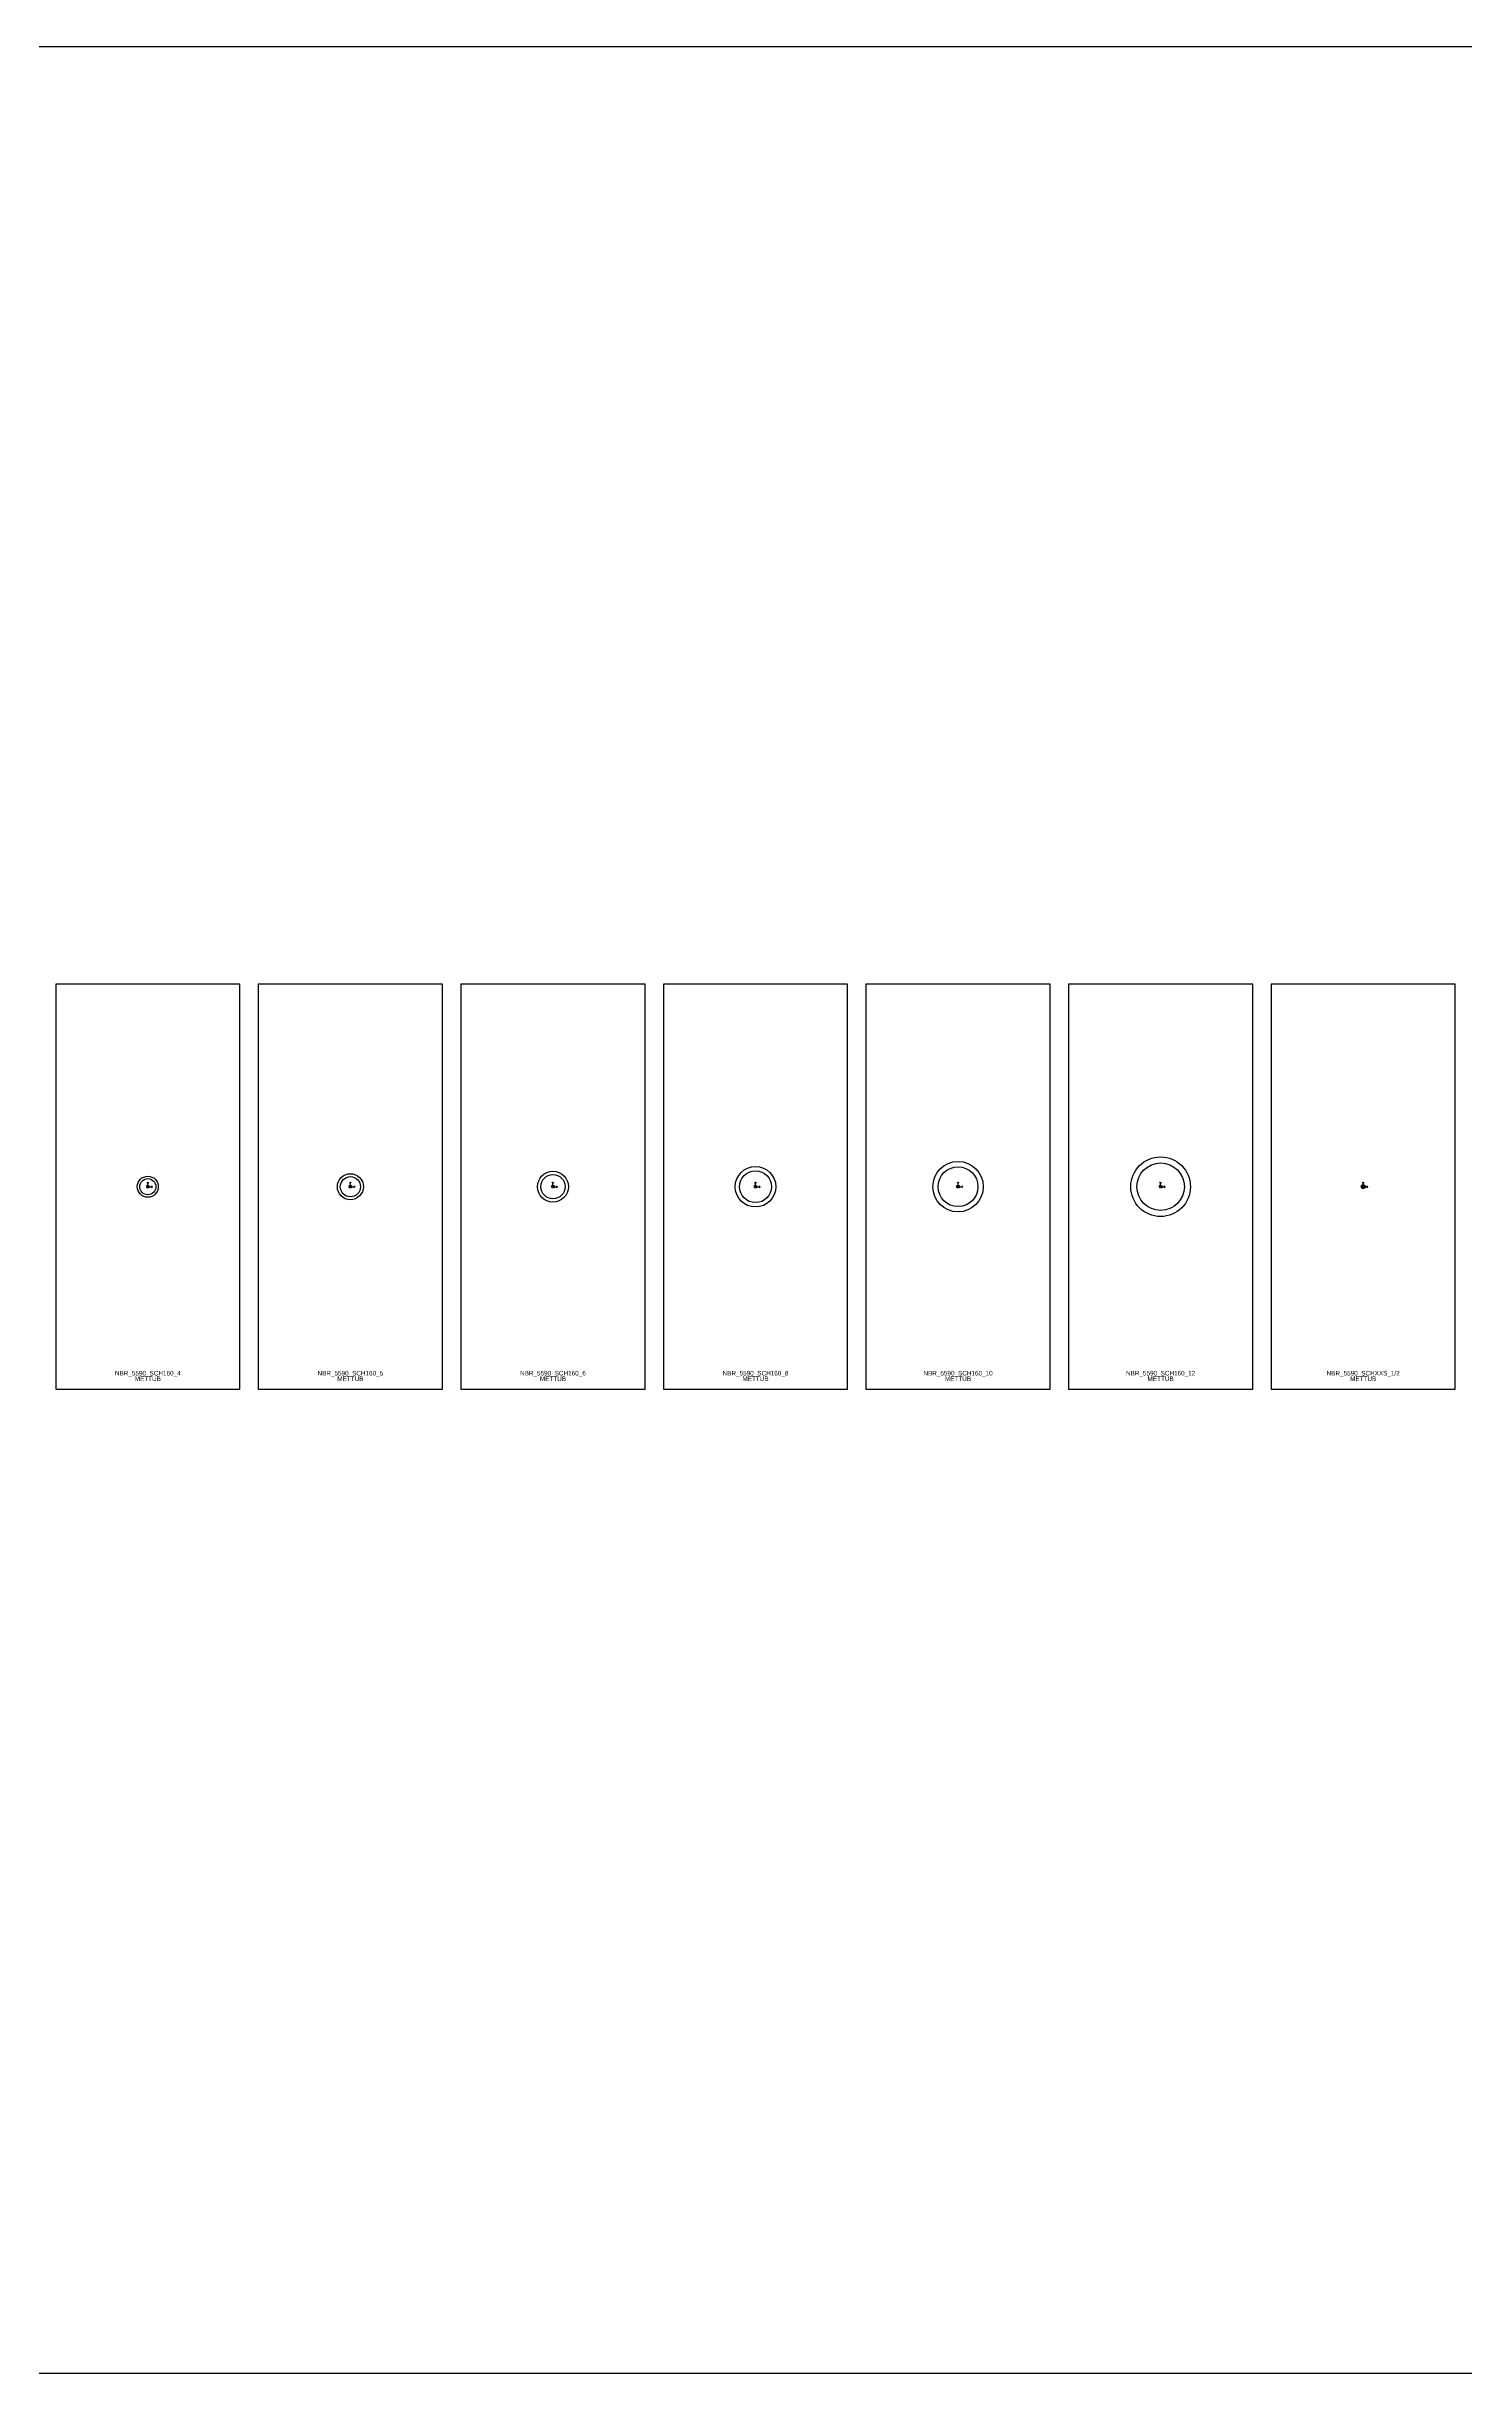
# Model space of a CAD drawing. Header units: millimetres. Extents: x -3707 to 123136, y -6444 to 6191.
# Drawn here: x 99550 to 107250, y -6444 to 6191 of the extents above; entities that cross this region are included whole.
import ezdxf
from ezdxf.enums import TextEntityAlignment as Align

# ---------------------------------------------------------------- set-up
doc = ezdxf.new("R2010")
doc.units = ezdxf.units.MM
for name, color, linetype in [('Hype_CoordinateSys', 6, 'Continuous'), ('Hype_ExactOuterSection', 8, 'Continuous'), ('Hype_Frame', 10, 'Continuous'), ('Hype_InnerSection', 2, 'Continuous'), ('Hype_OuterSection', 72, 'Continuous'), ('Hype_RefAxis', 1, 'Continuous'), ('Hype_SectionName', 41, 'Continuous'), ('Hype_TypeName', 45, 'Continuous')]:
    doc.layers.add(name, color=color, linetype=linetype)

# ---------------------------------------------------------------- blocks, each defined once
blk = doc.blocks.new('HYPE_COORDINATESYS')
at = {"layer": 'Hype_CoordinateSys', "linetype": 'Continuous'}
for p, q in [((-0.2, 0.8), (0, 1)), ((0, 0), (0, 1)), ((0.2, 0.8), (0, 1)), ((0, 0), (1, 0)), ((0.8, 0.2), (1, 0)), ((0.8, -0.2), (1, 0))]:
    blk.add_line(p, q, dxfattribs=at)
blk = doc.blocks.new('HYPE_REFAXIS4')
at = {"layer": 'Hype_ExactOuterSection'}
h = blk.add_hatch(color=4, dxfattribs=at)
edge = h.paths.add_edge_path(flags=0)
edge.add_arc((0, 0), 0.25, 0, 360)
at = {"layer": 'Hype_RefAxis', "color": 4, "linetype": 'Continuous'}
for centre in [(-1, 1), (-1, 0), (0, 1), (0, 0), (1, 1), (1, 0), (-1, -1), (0, -1), (1, -1)]:
    blk.add_circle(centre, 0.25, dxfattribs=at)
at = {"color": 4, "linetype": 'Continuous'}
blk.add_text('Middle Middle', height=0.125, dxfattribs=at).set_placement((2, 0))

msp = doc.modelspace()

# ---------------------------------------------------------------- linework, layer by layer
msp.add_lwpolyline([(-3707, 6191), (123136, 6191), (123136, -6444), (-3707, -6444)], close=True)
at = {"layer": 'Hype_ExactOuterSection'}
for centre, radius in [((104500, 0), 137), ((105600, 0), 162), ((100100, 0), 57.1), ((101200, 0), 70.7), ((102300, 0), 84.1), ((103400, 0), 110), ((106700, 0), 10.7)]:
    msp.add_circle(centre, radius, dxfattribs=at)
at = {"layer": 'Hype_Frame'}
for points in [[(100600, 1100), (99600, 1100), (99600, -1100), (100600, -1100)], [(101700, 1100), (100700, 1100), (100700, -1100), (101700, -1100)], [(102800, 1100), (101800, 1100), (101800, -1100), (102800, -1100)], [(103900, 1100), (102900, 1100), (102900, -1100), (103900, -1100)], [(105000, 1100), (104000, 1100), (104000, -1100), (105000, -1100)], [(106100, 1100), (105100, 1100), (105100, -1100), (106100, -1100)], [(107200, 1100), (106200, 1100), (106200, -1100), (107200, -1100)]]:
    msp.add_lwpolyline(points, close=True, dxfattribs=at)
at = {"layer": 'Hype_InnerSection'}
for centre, radius in [((105600, 0), 129), ((100100, 0), 43.7), ((101200, 0), 54.8), ((102300, 0), 65.9), ((103400, 0), 86.5), ((104500, 0), 108), ((106700, 0), 3.2)]:
    msp.add_circle(centre, radius, dxfattribs=at)
at = {"layer": 'Hype_OuterSection'}
for centre, radius in [((104500, 0), 137), ((105600, 0), 162), ((100100, 0), 57.1), ((101200, 0), 70.7), ((102300, 0), 84.1), ((103400, 0), 110), ((106700, 0), 10.7)]:
    msp.add_circle(centre, radius, dxfattribs=at)

# ---------------------------------------------------------------- block references
at = {"layer": 'Hype_InnerSection', "xscale": 25, "yscale": 25, "zscale": 25}
for p in [(100100, 0), (101200, 0), (102300, 0), (103400, 0), (104500, 0), (105600, 0), (106700, 0)]:
    msp.add_blockref('HYPE_COORDINATESYS', p, dxfattribs=at)
at = {"layer": 'Hype_RefAxis', "xscale": 5, "yscale": 5, "zscale": 5}
for p in [(100100, 0), (101200, 0), (102300, 0), (103400, 0), (104500, 0), (105600, 0), (106700, 0)]:
    msp.add_blockref('HYPE_REFAXIS4', p, dxfattribs=at)

# ---------------------------------------------------------------- texts
at = {"layer": 'Hype_SectionName'}
for s, p in [('NBR_5590_SCH160_4', (100100, -1025)), ('NBR_5590_SCH160_5', (101200, -1025)), ('NBR_5590_SCH160_6', (102300, -1025)), ('NBR_5590_SCH160_8', (103400, -1025)), ('NBR_5590_SCH160_10', (104500, -1025)), ('NBR_5590_SCH160_12', (105600, -1025)), ('NBR_5590_SCHXXS_1/2', (106700, -1025))]:
    msp.add_text(s, height=25, dxfattribs=at).set_placement(p, align=Align.CENTER)
at = {"layer": 'Hype_TypeName'}
for p in [(100100, -1055), (101200, -1055), (102300, -1055), (103400, -1055), (104500, -1055), (105600, -1055), (106700, -1055)]:
    msp.add_text('METTUB', height=25, dxfattribs=at).set_placement(p, align=Align.CENTER)

doc.saveas('drawing.dxf')
